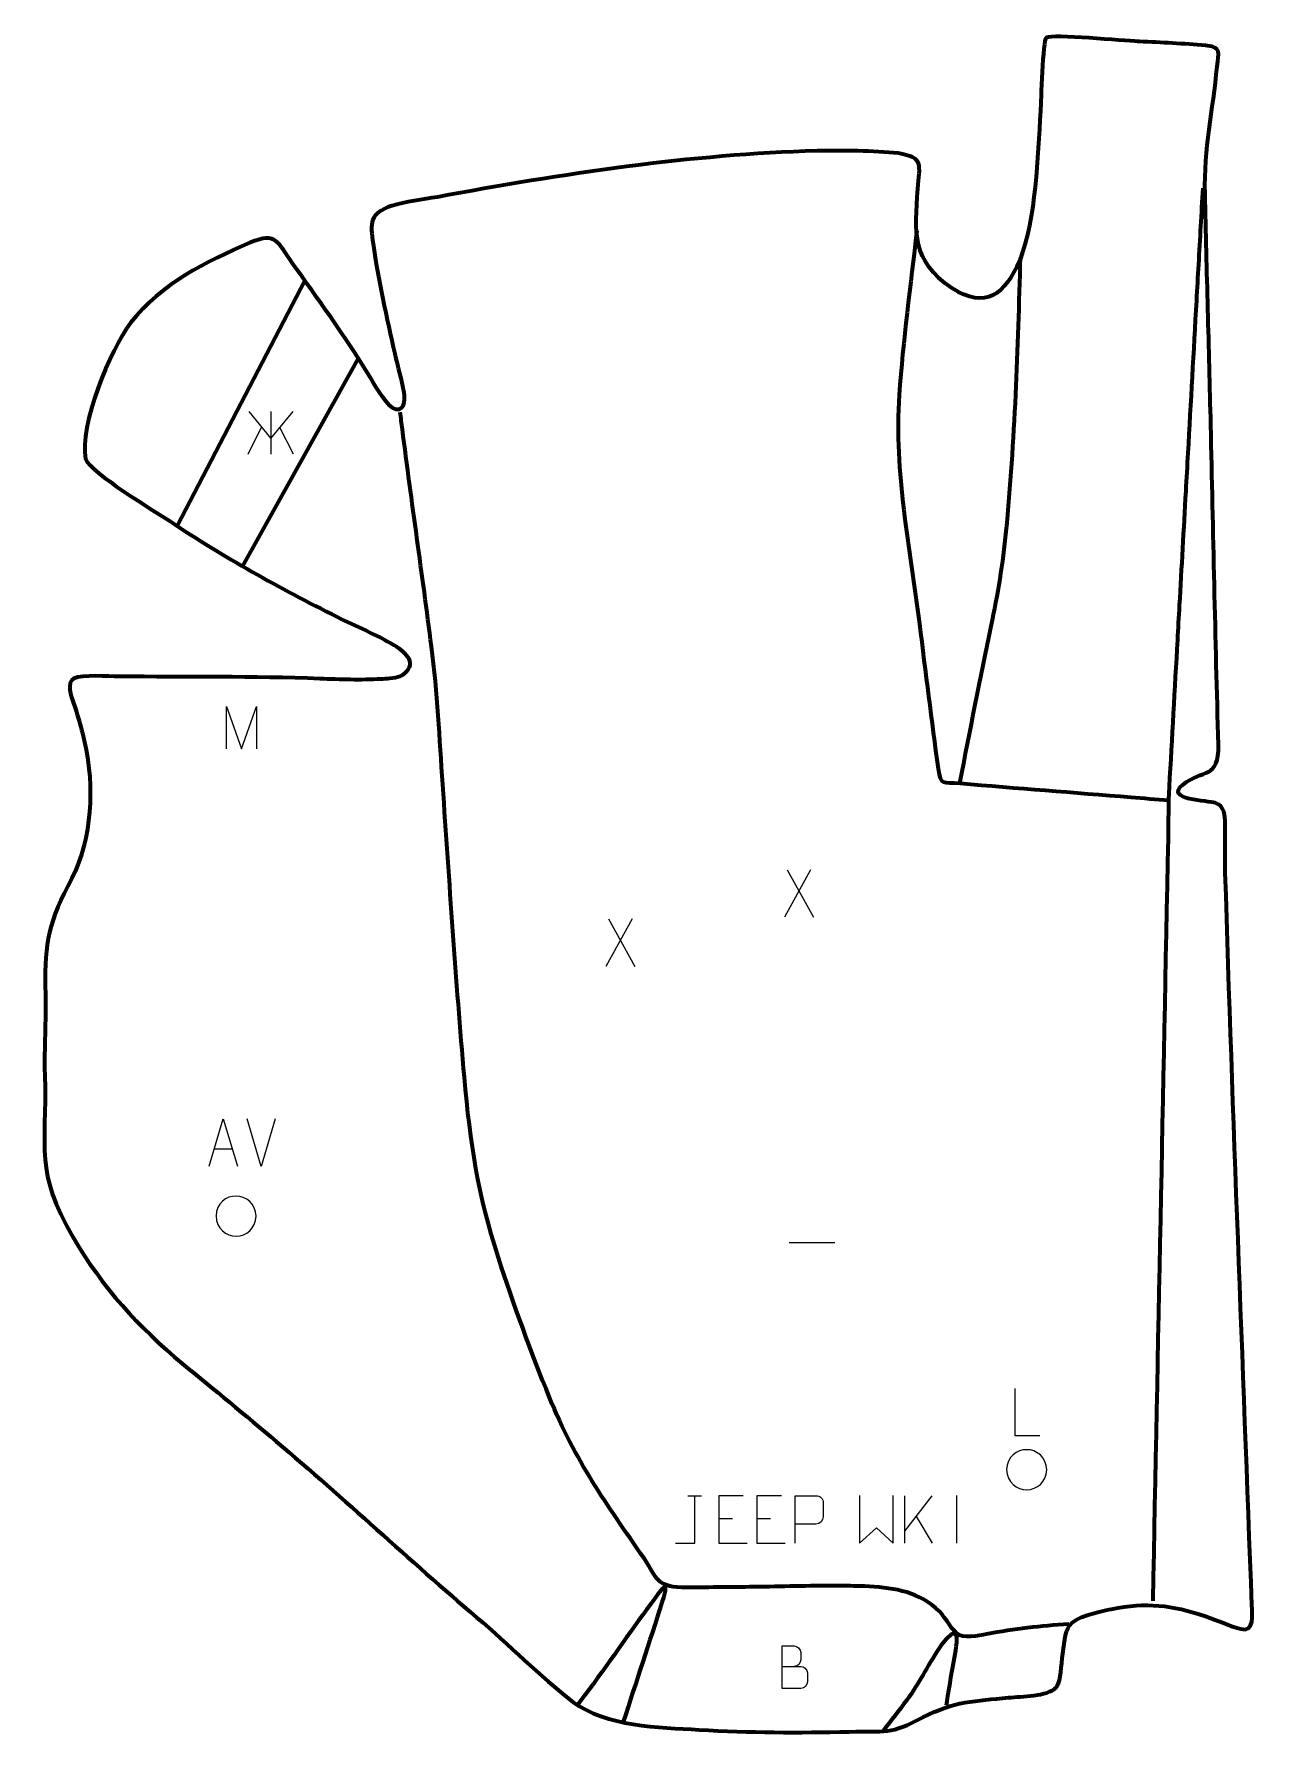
# Model space of a CAD drawing. Header units: millimetres. Extents: x -324 to 316, y -425 to 467.
import ezdxf

# ---------------------------------------------------------------- set-up
doc = ezdxf.new("R2010")
doc.units = ezdxf.units.MM
doc.header["$MEASUREMENT"] = 0
for name, color, linetype in [('layer 1', 7, 'Continuous'), ('layer 2', 7, 'Continuous'), ('layer 3', 7, 'Continuous')]:
    doc.layers.add(name, color=color, linetype=linetype)

msp = doc.modelspace()

# ---------------------------------------------------------------- linework, layer by layer
at = {"layer": 'layer 1', "color": 250, "lineweight": 9}
for points in [[(-211.1227, 268.9721), (-211.1227, 268.9721), (-199.4998, 254.827), (-199.4998, 254.827)], [(-188.0173, 268.9721), (-188.0173, 268.9721), (-199.6402, 254.827), (-199.6402, 254.827)], [(-199.5789, 268.9721), (-199.5789, 268.9721), (-199.5789, 246.6218), (-199.5789, 246.6218)], [(-211.4727, 246.6218), (-211.4727, 246.6218), (-204.3593, 260.8934), (-204.3593, 260.8934)], [(-187.6673, 246.6218), (-187.6673, 246.6218), (-194.7807, 260.6788), (-194.7807, 260.6788)], [(83.3918, 28.8147), (83.3918, 28.8147), (69.6512, 3.9189), (69.6512, 3.9189)], [(71.1058, 28.8147), (71.1058, 28.8147), (84.8464, 3.8612), (84.8464, 3.8612)], [(-10.1894, 3.0435), (-10.1894, 3.0435), (-23.93, -21.8523), (-23.93, -21.8523)], [(-22.4754, 3.0435), (-22.4754, 3.0435), (-8.7348, -21.91), (-8.7348, -21.91)], [(-204.5324, -126.692), (-204.5324, -126.692), (-211.8542, -101.7384), (-211.8542, -101.7384)], [(-197.2105, -101.7384), (-197.2105, -101.7384), (-204.5323, -126.692), (-204.5323, -126.692)], [(-229.1693, -117.4353), (-229.1693, -117.4353), (-219.6736, -117.4353), (-219.6736, -117.4353)], [(72.0747, -166.5951), (72.0747, -166.5951), (96.0527, -166.5951), (96.0527, -166.5951)], [(19.0923, -299.371), (19.0923, -299.371), (26.2605, -299.371), (26.2605, -299.371)], [(132.5353, -299.3496), (132.5353, -299.3496), (132.5353, -324.3032), (132.5353, -324.3032)], [(146.9115, -299.3496), (146.9115, -299.3496), (132.5353, -317.9893), (132.5353, -317.9893)], [(159.8861, -299.3393), (159.8861, -299.3393), (159.8861, -324.3134), (159.8861, -324.3134)], [(35.2435, -311.2507), (35.2435, -311.2507), (42.4116, -311.2507), (42.4116, -311.2507)], [(55.2435, -311.2507), (55.2435, -311.2507), (62.4116, -311.2507), (62.4116, -311.2507)], [(147.2368, -324.2074), (147.2368, -324.2074), (138.7663, -309.8938), (138.7663, -309.8938)]]:
    msp.add_open_spline(points, degree=3, dxfattribs=at)
for points, knots in [([(-222.836, 92.1031), (-222.836, 92.1031), (-222.836, 114.4573), (-222.836, 114.4573), (-222.836, 114.4573), (-222.836, 114.4573), (-214.8419, 92.1031), (-214.8419, 92.1031), (-214.8419, 92.1031), (-214.8419, 92.1031), (-206.9959, 114.4568), (-206.9959, 114.4568), (-206.9959, 114.4568), (-206.9959, 114.4568), (-206.9959, 92.1031), (-206.9959, 92.1031)], [0, 0, 0, 0, 0.2, 0.2, 0.2, 0.2, 0.4, 0.4, 0.4, 0.4, 0.6, 0.6, 0.6, 0.6, 1, 1, 1, 1]), ([(-231.8919, -126.6847), (-231.8919, -126.6847), (-224.5209, -101.7312), (-224.5209, -101.7312), (-224.5209, -101.7312), (-224.5209, -101.7312), (-216.951, -126.6847), (-216.951, -126.6847)], [0, 0, 0, 0, 0.33333333, 0.33333333, 0.33333333, 0.33333333, 1, 1, 1, 1]), ([(-228.2664, -152.6825), (-228.1957, -146.0421), (-222.9217, -142.1961), (-217.7664, -142.2931), (-217.7664, -142.2931), (-212.6111, -142.1961), (-207.3371, -146.2595), (-207.2664, -152.8999), (-207.2664, -152.8999), (-207.6366, -159.2292), (-212.0785, -163.2599), (-217.7664, -163.2893), (-217.7664, -163.2893), (-222.9217, -163.3863), (-228.1957, -159.3229), (-228.2664, -152.6825)], [0, 0, 0, 0, 0.2, 0.2, 0.2, 0.2, 0.4, 0.4, 0.4, 0.4, 0.6, 0.6, 0.6, 0.6, 1, 1, 1, 1]), ([(203.5739, -268.0577), (203.5739, -268.0577), (190.6248, -268.0577), (190.6248, -268.0577), (190.6248, -268.0577), (190.6248, -268.0577), (190.6248, -243.1041), (190.6248, -243.1041)], [0, 0, 0, 0, 0.33333333, 0.33333333, 0.33333333, 0.33333333, 1, 1, 1, 1]), ([(186.1584, -285.6331), (186.2291, -278.9927), (191.5031, -275.1467), (196.6584, -275.2437), (196.6584, -275.2437), (201.8137, -275.1467), (207.0877, -279.2101), (207.1584, -285.8505), (207.1584, -285.8505), (206.7882, -292.1798), (202.3463, -296.2105), (196.6584, -296.2399), (196.6584, -296.2399), (191.5031, -296.3369), (186.2291, -292.2735), (186.1584, -285.6331)], [0, 0, 0, 0, 0.2, 0.2, 0.2, 0.2, 0.4, 0.4, 0.4, 0.4, 0.6, 0.6, 0.6, 0.6, 1, 1, 1, 1]), ([(12.6544, -324.3246), (12.6544, -324.3246), (22.6764, -324.3246), (22.6764, -324.3246), (22.6764, -324.3246), (22.6764, -324.3246), (22.6764, -299.371), (22.6764, -299.371)], [0, 0, 0, 0, 0.33333333, 0.33333333, 0.33333333, 0.33333333, 1, 1, 1, 1]), ([(48.1174, -299.371), (48.1174, -299.371), (35.2435, -299.371), (35.2435, -299.371), (35.2435, -299.371), (35.2435, -299.371), (35.2435, -324.3246), (35.2435, -324.3246), (35.2435, -324.3246), (35.2435, -324.3246), (50.1093, -324.3246), (50.1093, -324.3246)], [0, 0, 0, 0, 0.25, 0.25, 0.25, 0.25, 0.5, 0.5, 0.5, 0.5, 1, 1, 1, 1]), ([(68.1174, -299.371), (68.1174, -299.371), (55.2435, -299.371), (55.2435, -299.371), (55.2435, -299.371), (55.2435, -299.371), (55.2435, -324.3246), (55.2435, -324.3246), (55.2435, -324.3246), (55.2435, -324.3246), (70.1093, -324.3246), (70.1093, -324.3246)], [0, 0, 0, 0, 0.25, 0.25, 0.25, 0.25, 0.5, 0.5, 0.5, 0.5, 1, 1, 1, 1]), ([(75.3443, -324.3246), (75.3443, -324.3246), (75.3443, -299.371), (75.3443, -299.371), (75.3443, -299.371), (78.9393, -299.371), (82.5346, -299.371), (86.13, -299.371), (86.13, -299.371), (88.4552, -299.4089), (90.0126, -300.899), (90.0084, -303.2651), (90.0084, -303.2651), (90.008, -305.3008), (90.008, -308.3601), (90.0084, -310.3961), (90.0084, -310.3961), (90.0019, -312.2715), (88.1897, -314.2134), (86.1801, -314.2325), (86.1801, -314.2325), (86.1801, -314.2325), (75.3443, -314.2325), (75.3443, -314.2325)], [0, 0, 0, 0, 0.14285714, 0.14285714, 0.14285714, 0.14285714, 0.28571429, 0.28571429, 0.28571429, 0.28571429, 0.42857143, 0.42857143, 0.42857143, 0.42857143, 0.57142857, 0.57142857, 0.57142857, 0.57142857, 0.71428571, 0.71428571, 0.71428571, 0.71428571, 1, 1, 1, 1]), ([(109.0435, -299.3474), (109.0435, -299.3474), (109.0435, -324.3054), (109.0435, -324.3054), (109.0435, -324.3054), (109.0435, -324.3054), (117.8862, -316.2407), (117.8862, -316.2407), (117.8862, -316.2407), (117.8862, -316.2407), (126.7286, -324.3048), (126.7286, -324.3048), (126.7286, -324.3048), (126.7286, -324.3048), (126.7286, -299.3474), (126.7286, -299.3474)], [0, 0, 0, 0, 0.2, 0.2, 0.2, 0.2, 0.4, 0.4, 0.4, 0.4, 0.6, 0.6, 0.6, 0.6, 1, 1, 1, 1]), ([(68.4253, -388.8452), (71.6843, -388.8448), (74.9437, -388.8448), (78.2034, -388.8452), (78.2034, -388.8452), (79.9727, -388.8607), (81.6956, -390.4157), (81.6956, -392.2515), (81.6956, -392.2515), (81.6953, -393.2623), (81.6953, -395.9936), (81.6956, -397.0047), (81.6956, -397.0047), (81.7115, -398.6688), (80.3302, -400.4726), (78.2508, -400.4574), (78.2508, -400.4574), (74.9908, -400.4571), (71.7311, -400.4571), (68.4718, -400.4574), (68.4718, -400.4574), (68.4718, -393.007), (68.4718, -385.5569), (68.4718, -378.1071), (68.4718, -378.1071), (70.5979, -378.1071), (72.7243, -378.1071), (74.8508, -378.1071), (74.8508, -378.1071), (76.3563, -378.0913), (78.2343, -379.8025), (78.2502, -381.5602), (78.2502, -381.5602), (78.2498, -383.4108), (78.2498, -383.5415), (78.2502, -385.3924), (78.2502, -385.3924), (78.2656, -387.243), (76.6047, -388.8607), (74.8043, -388.8452)], [0, 0, 0, 0, 0.09090909, 0.09090909, 0.09090909, 0.09090909, 0.18181818, 0.18181818, 0.18181818, 0.18181818, 0.27272727, 0.27272727, 0.27272727, 0.27272727, 0.36363636, 0.36363636, 0.36363636, 0.36363636, 0.45454545, 0.45454545, 0.45454545, 0.45454545, 0.54545455, 0.54545455, 0.54545455, 0.54545455, 0.63636364, 0.63636364, 0.63636364, 0.63636364, 0.72727273, 0.72727273, 0.72727273, 0.72727273, 0.81818182, 0.81818182, 0.81818182, 0.81818182, 1, 1, 1, 1])]:
    msp.add_open_spline(points, degree=3, knots=knots, dxfattribs=at)
at = {"layer": 'layer 2', "color": 142, "lineweight": 200}
for points, knots in [([(288.9143, 386.1612), (288.541, 379.4976), (288.1677, 372.834), (287.7944, 366.1704), (287.7944, 366.1704), (287.421, 359.5069), (287.0477, 352.8433), (286.6744, 346.1797), (286.6744, 346.1797), (286.3198, 339.8493), (285.9651, 333.5189), (285.6105, 327.1885), (285.6105, 327.1885), (284.1172, 300.5341), (282.624, 273.8798), (281.1307, 247.2254), (281.1307, 247.2254), (280.7574, 240.5618), (280.3841, 233.8982), (280.0107, 227.2346), (280.0107, 227.2346), (278.8907, 207.2438), (277.7709, 187.2531), (276.6509, 167.2624), (276.6509, 167.2624), (276.3149, 161.2651), (275.979, 155.2679), (275.643, 149.2707), (275.643, 149.2707), (274.2057, 123.6163), (272.7501, 97.9616), (271.3323, 72.3062), (271.3323, 72.3062), (270.8553, 63.6747), (270.9288, 54.067), (270.7531, 45.3241), (270.7531, 45.3241), (268.0755, -87.92), (265.3979, -221.1642), (262.7203, -354.4083)], [0, 0, 0, 0, 0.09090909, 0.09090909, 0.09090909, 0.09090909, 0.18181818, 0.18181818, 0.18181818, 0.18181818, 0.27272727, 0.27272727, 0.27272727, 0.27272727, 0.36363636, 0.36363636, 0.36363636, 0.36363636, 0.45454545, 0.45454545, 0.45454545, 0.45454545, 0.54545455, 0.54545455, 0.54545455, 0.54545455, 0.63636364, 0.63636364, 0.63636364, 0.63636364, 0.72727273, 0.72727273, 0.72727273, 0.72727273, 0.81818182, 0.81818182, 0.81818182, 0.81818182, 1, 1, 1, 1]), ([(139.0339, 363.7835), (135.8025, 335.3526), (131.8084, 306.1899), (129.8294, 277.7049), (129.8294, 277.7049), (127.1667, 237.3025), (135.2776, 197.607), (140.4185, 157.7495), (140.4185, 157.7495), (143.6808, 132.4258), (146.7022, 107.0753), (150.2537, 81.7891), (150.2537, 81.7891), (151.504, 72.8868), (152.6878, 74.8674), (161.6103, 74.1094), (161.6103, 74.1094), (191.424, 71.5767), (221.3397, 69.3084), (251.1746, 66.8604), (251.1746, 66.8604), (257.834, 66.314), (264.4935, 65.7676), (271.1529, 65.2211)], [0, 0, 0, 0, 0.14285714, 0.14285714, 0.14285714, 0.14285714, 0.28571429, 0.28571429, 0.28571429, 0.28571429, 0.42857143, 0.42857143, 0.42857143, 0.42857143, 0.57142857, 0.57142857, 0.57142857, 0.57142857, 0.71428571, 0.71428571, 0.71428571, 0.71428571, 1, 1, 1, 1]), ([(193.2499, 349.7286), (191.9287, 302.3736), (190.4003, 253.3029), (185.7744, 206.2018), (185.7744, 206.2018), (184.1059, 189.2125), (181.4092, 173.1556), (177.8671, 156.4691), (177.8671, 156.4691), (172.0316, 129.0989), (166.8196, 101.6898), (161.5134, 74.2176)], [0, 0, 0, 0, 0.25, 0.25, 0.25, 0.25, 0.5, 0.5, 0.5, 0.5, 1, 1, 1, 1]), ([(218.8138, -366.7383), (203.6198, -367.6528), (190.6519, -369.1889), (175.6723, -371.9105), (175.6723, -371.9105), (171.5969, -372.651), (163.3106, -374.6173), (159.9714, -371.5221), (159.9714, -371.5221), (156.1082, -367.9413), (154.0146, -362.7203), (148.9799, -358.2668), (148.9799, -358.2668), (138.5357, -349.028), (125.1044, -347.518), (111.7587, -346.8768), (111.7587, -346.8768), (106.7612, -346.6771), (101.7555, -346.6889), (96.7547, -346.6593), (96.7547, -346.6593), (82.4393, -346.5633), (68.1147, -346.997), (53.8, -347.182), (53.8, -347.182), (41.1528, -347.3392), (28.5093, -347.4643), (15.8607, -347.4675), (15.8607, -347.4675), (2.2431, -346.8242), (3.2994, -342.9581), (-3.7461, -332.5284), (-3.7461, -332.5284), (-23.782, -303.1274), (-39.8955, -281.4418), (-53.4979, -247.8352), (-53.4979, -247.8352), (-63.0199, -224.263), (-72.4541, -198.7639), (-80.2543, -174.5803), (-80.2543, -174.5803), (-91.0755, -141.0302), (-94.9305, -114.9368), (-98.0753, -80.0098), (-98.0753, -80.0098), (-102.5427, -29.0587), (-105.8913, 22.3843), (-109.4059, 73.4351), (-109.4059, 73.4351), (-111.0737, 97.6616), (-112.2088, 121.6609), (-115.2987, 145.7852), (-115.2987, 145.7852), (-120.2158, 183.7902), (-125.6797, 221.7214), (-130.5725, 259.7304), (-130.5725, 259.7304), (-130.9533, 262.6919), (-131.334, 265.6535), (-131.715, 268.615)], [0, 0, 0, 0, 0.0625, 0.0625, 0.0625, 0.0625, 0.125, 0.125, 0.125, 0.125, 0.1875, 0.1875, 0.1875, 0.1875, 0.25, 0.25, 0.25, 0.25, 0.3125, 0.3125, 0.3125, 0.3125, 0.375, 0.375, 0.375, 0.375, 0.4375, 0.4375, 0.4375, 0.4375, 0.5, 0.5, 0.5, 0.5, 0.5625, 0.5625, 0.5625, 0.5625, 0.625, 0.625, 0.625, 0.625, 0.6875, 0.6875, 0.6875, 0.6875, 0.75, 0.75, 0.75, 0.75, 0.8125, 0.8125, 0.8125, 0.8125, 0.875, 0.875, 0.875, 0.875, 1, 1, 1, 1]), ([(-14.5962, -417.862), (-7.9533, -396.9534), (-0.9548, -376.1342), (5.6643, -355.2393), (5.6643, -355.2393), (10.4439, -340.1512), (4.3011, -349.7875), (-0.1784, -355.8045), (-0.1784, -355.8045), (-11.9901, -371.6702), (-23.0059, -388.0799), (-34.8917, -403.8815), (-34.8917, -403.8815), (-36.2889, -405.7346), (-37.686, -407.5876), (-39.0822, -409.4414)], [0, 0, 0, 0, 0.2, 0.2, 0.2, 0.2, 0.4, 0.4, 0.4, 0.4, 0.6, 0.6, 0.6, 0.6, 1, 1, 1, 1]), ([(154.6352, -409.2193), (156.0778, -398.8496), (158.1667, -388.8318), (159.7488, -378.5887), (159.7488, -378.5887), (161.8496, -364.9877), (153.7842, -374.7517), (150.4678, -379.7588), (150.4678, -379.7588), (144.4175, -388.8939), (140.424, -397.6129), (133.6448, -406.7416), (133.6448, -406.7416), (129.7079, -412.043), (125.6031, -417.2316), (121.5651, -422.4572)], [0, 0, 0, 0, 0.2, 0.2, 0.2, 0.2, 0.4, 0.4, 0.4, 0.4, 0.6, 0.6, 0.6, 0.6, 1, 1, 1, 1])]:
    msp.add_open_spline(points, degree=3, knots=knots, dxfattribs=at)
for points in [[(-181.6813, 337.6348), (-181.6813, 337.6348), (-248.6166, 209.0596), (-248.6166, 209.0596)], [(-214.3281, 187.8617), (-214.3281, 187.8617), (-153.6621, 297.0028), (-153.6621, 297.0028)]]:
    msp.add_open_spline(points, degree=3, dxfattribs=at)
at = {"layer": 'layer 3', "color": 242, "lineweight": 200}
msp.add_open_spline([(-173.7764, 128.9259), (-163.0268, 128.4906), (-152.5178, 128.1807), (-141.758, 128.7418), (-141.758, 128.7418), (-141.758, 128.7418), (-140.8125, 128.7973), (-140.8125, 128.7973), (-140.8125, 128.7973), (-137.9627, 128.9746), (-133.4371, 129.2544), (-130.871, 130.5465), (-130.871, 130.5465), (-122.3596, 136.4027), (-128.4997, 142.741), (-134.8284, 146.5027), (-134.8284, 146.5027), (-144.1475, 152.0417), (-154.9769, 156.448), (-164.7473, 161.3136), (-164.7473, 161.3136), (-195.7803, 176.9556), (-223.4008, 192.1681), (-252.3473, 211.538), (-252.3473, 211.538), (-260.5602, 216.8831), (-294.0038, 236.9397), (-296.6064, 244.2132), (-296.6064, 244.2132), (-300.3955, 261.5822), (-283.6575, 301.2039), (-273.0505, 315.4646), (-273.0505, 315.4646), (-256.9551, 336.1514), (-233.8678, 347.4414), (-210.333, 357.5852), (-210.333, 357.5852), (-196.5198, 363.5388), (-195.655, 357.2674), (-188.3184, 346.9364), (-188.3184, 346.9364), (-174.6214, 327.6492), (-160.8984, 309.1375), (-148.5882, 288.8566), (-148.5882, 288.8566), (-146.0873, 284.7091), (-139.5491, 273.3859), (-135.8157, 270.9643), (-135.8157, 270.9643), (-129.8543, 267.0977), (-129.2191, 274.9304), (-129.8736, 279.0529), (-129.8736, 279.0529), (-130.8811, 285.4005), (-133.1103, 292.8293), (-134.5762, 299.2932), (-134.5762, 299.2932), (-138.7626, 317.7879), (-143.3156, 338.2113), (-145.9064, 356.8855), (-145.9064, 356.8855), (-147.5351, 368.0103), (-148.0086, 372.8999), (-136.0519, 376.8439), (-136.0519, 376.8439), (-129.4156, 379.0329), (-119.4871, 380.1336), (-112.2578, 381.474), (-112.2578, 381.474), (-47.477, 393.4712), (20.9157, 403.9489), (86.8086, 405.6276), (86.8086, 405.6276), (99.825, 405.9293), (116.5407, 405.8606), (129.3134, 404.3879), (129.3134, 404.3879), (143.0846, 402.2595), (140.516, 398.3231), (139.6276, 385.7598), (139.6276, 385.7598), (137.9336, 363.0128), (136.3859, 348.1718), (157.3665, 333.6617), (157.3665, 333.6617), (175.5193, 322.3123), (185.1754, 330.5582), (193.01, 348.1413), (193.01, 348.1413), (201.6497, 370.8899), (202.2322, 402.0836), (203.9343, 426.5195), (203.9343, 426.5195), (204.1362, 431.2217), (204.9661, 463.7506), (206.9227, 464.9849), (206.9227, 464.9849), (210.0166, 466.9366), (248.0461, 463.3777), (254.7617, 463.0506), (254.7617, 463.0506), (254.7617, 463.0506), (255.7683, 463.0016), (255.7683, 463.0016), (255.7683, 463.0016), (267.3355, 462.459), (278.8537, 461.8919), (290.3962, 460.9203), (290.3962, 460.9203), (290.3962, 460.9203), (291.3891, 460.8268), (291.3891, 460.8268), (291.3891, 460.8268), (299.0255, 459.6599), (297.1497, 457.3264), (296.4832, 449.9866), (296.4832, 449.9866), (294.3124, 426.7143), (289.5763, 407.0909), (290.1253, 383.1796), (290.1253, 383.1796), (291.0606, 342.7773), (292.245, 302.3675), (293.187, 261.9533), (293.187, 261.9533), (294.4799, 206.0474), (295.5551, 150.1319), (297.1932, 94.2349), (297.1932, 94.2349), (297.4, 76.1389), (289.1981, 81.8535), (278.4396, 73.37), (278.4396, 73.37), (268.4319, 65.4786), (292.1202, 64.9107), (295.4137, 63.8549), (295.4137, 63.8549), (300.5852, 62.1971), (300.4831, 57.3274), (300.714, 52.6524), (300.714, 52.6524), (300.714, 52.6524), (300.7478, 50.9146), (300.7478, 50.9146), (300.7478, 50.9146), (300.7517, 42.7185), (300.5222, 35.4622), (300.7724, 27.2248), (300.7724, 27.2248), (304.6624, -100.8501), (310.0137, -228.8754), (314.6819, -356.9231), (314.6819, -356.9231), (314.8481, -361.4811), (316.3203, -371.1397), (308.9218, -369.2313), (308.9218, -369.2313), (303.4531, -367.8207), (296.2515, -364.4766), (290.4195, -362.5436), (290.4195, -362.5436), (272.3843, -356.5661), (259.6975, -355.0638), (240.9143, -358.8378), (240.9143, -358.8378), (240.9143, -358.8378), (239.7823, -359.0787), (239.7823, -359.0787), (239.7823, -359.0787), (234.1494, -360.3406), (222.0201, -362.731), (218.8608, -367.6243), (218.8608, -367.6243), (214.9032, -373.7543), (215.624, -396.0864), (212.255, -399.8277), (212.255, -399.8277), (207.1409, -404.7773), (194.3547, -404.4715), (187.1834, -405.2253), (187.1834, -405.2253), (169.6368, -406.9612), (158.5908, -407.0105), (142.4494, -415.5092), (142.4494, -415.5092), (124.7834, -424.8105), (122.9232, -422.6324), (103.7111, -423.0794), (103.7111, -423.0794), (76.8431, -423.6976), (51.6853, -423.6235), (24.8242, -422.0274), (24.8242, -422.0274), (3.6844, -420.7879), (-23.7503, -420.4762), (-41.2885, -407.3464), (-41.2885, -407.3464), (-58.7599, -393.7825), (-74.6877, -377.5962), (-91.6515, -363.1658), (-91.6515, -363.1658), (-127.1895, -332.9351), (-161.0522, -301.1028), (-196.6875, -270.9253), (-196.6875, -270.9253), (-213.0273, -257.088), (-229.3848, -243.636), (-245.9332, -230.0657), (-245.9332, -230.0657), (-268.5317, -211.4403), (-288.4744, -189.3474), (-303.1055, -164.0723), (-303.1055, -164.0723), (-323.6637, -128.5581), (-316.861, -118.7077), (-318.0263, -78.6499), (-318.0263, -78.6499), (-318.455, -63.9106), (-317.306, -51.1292), (-317.6898, -36.4444), (-317.6898, -36.4444), (-318.2859, -13.6345), (-317.0519, -0.4089), (-305.8831, 20.1467), (-305.8831, 20.1467), (-294.2779, 41.2305), (-291.8249, 67.4344), (-296.2027, 90.8612), (-296.2027, 90.8612), (-297.8223, 99.5282), (-300.2197, 107.8573), (-303.0009, 116.2136), (-303.0009, 116.2136), (-304.0972, 119.4843), (-306.9238, 126.8875), (-302.77, 128.9916), (-302.77, 128.9916), (-298.4249, 131.1926), (-284.6957, 130.1359), (-279.0075, 130.097), (-279.0075, 130.097), (-243.9124, 129.8569), (-208.8602, 130.2636), (-173.7764, 128.9259)], degree=3, knots=[0, 0, 0, 0, 0.01612903, 0.01612903, 0.01612903, 0.01612903, 0.03225806, 0.03225806, 0.03225806, 0.03225806, 0.0483871, 0.0483871, 0.0483871, 0.0483871, 0.06451613, 0.06451613, 0.06451613, 0.06451613, 0.08064516, 0.08064516, 0.08064516, 0.08064516, 0.09677419, 0.09677419, 0.09677419, 0.09677419, 0.11290323, 0.11290323, 0.11290323, 0.11290323, 0.12903226, 0.12903226, 0.12903226, 0.12903226, 0.14516129, 0.14516129, 0.14516129, 0.14516129, 0.16129032, 0.16129032, 0.16129032, 0.16129032, 0.17741935, 0.17741935, 0.17741935, 0.17741935, 0.19354839, 0.19354839, 0.19354839, 0.19354839, 0.20967742, 0.20967742, 0.20967742, 0.20967742, 0.22580645, 0.22580645, 0.22580645, 0.22580645, 0.24193548, 0.24193548, 0.24193548, 0.24193548, 0.25806452, 0.25806452, 0.25806452, 0.25806452, 0.27419355, 0.27419355, 0.27419355, 0.27419355, 0.29032258, 0.29032258, 0.29032258, 0.29032258, 0.30645161, 0.30645161, 0.30645161, 0.30645161, 0.32258065, 0.32258065, 0.32258065, 0.32258065, 0.33870968, 0.33870968, 0.33870968, 0.33870968, 0.35483871, 0.35483871, 0.35483871, 0.35483871, 0.37096774, 0.37096774, 0.37096774, 0.37096774, 0.38709677, 0.38709677, 0.38709677, 0.38709677, 0.40322581, 0.40322581, 0.40322581, 0.40322581, 0.41935484, 0.41935484, 0.41935484, 0.41935484, 0.43548387, 0.43548387, 0.43548387, 0.43548387, 0.4516129, 0.4516129, 0.4516129, 0.4516129, 0.46774194, 0.46774194, 0.46774194, 0.46774194, 0.48387097, 0.48387097, 0.48387097, 0.48387097, 0.5, 0.5, 0.5, 0.5, 0.51612903, 0.51612903, 0.51612903, 0.51612903, 0.53225806, 0.53225806, 0.53225806, 0.53225806, 0.5483871, 0.5483871, 0.5483871, 0.5483871, 0.56451613, 0.56451613, 0.56451613, 0.56451613, 0.58064516, 0.58064516, 0.58064516, 0.58064516, 0.59677419, 0.59677419, 0.59677419, 0.59677419, 0.61290323, 0.61290323, 0.61290323, 0.61290323, 0.62903226, 0.62903226, 0.62903226, 0.62903226, 0.64516129, 0.64516129, 0.64516129, 0.64516129, 0.66129032, 0.66129032, 0.66129032, 0.66129032, 0.67741935, 0.67741935, 0.67741935, 0.67741935, 0.69354839, 0.69354839, 0.69354839, 0.69354839, 0.70967742, 0.70967742, 0.70967742, 0.70967742, 0.72580645, 0.72580645, 0.72580645, 0.72580645, 0.74193548, 0.74193548, 0.74193548, 0.74193548, 0.75806452, 0.75806452, 0.75806452, 0.75806452, 0.77419355, 0.77419355, 0.77419355, 0.77419355, 0.79032258, 0.79032258, 0.79032258, 0.79032258, 0.80645161, 0.80645161, 0.80645161, 0.80645161, 0.82258065, 0.82258065, 0.82258065, 0.82258065, 0.83870968, 0.83870968, 0.83870968, 0.83870968, 0.85483871, 0.85483871, 0.85483871, 0.85483871, 0.87096774, 0.87096774, 0.87096774, 0.87096774, 0.88709677, 0.88709677, 0.88709677, 0.88709677, 0.90322581, 0.90322581, 0.90322581, 0.90322581, 0.91935484, 0.91935484, 0.91935484, 0.91935484, 0.93548387, 0.93548387, 0.93548387, 0.93548387, 0.9516129, 0.9516129, 0.9516129, 0.9516129, 0.96774194, 0.96774194, 0.96774194, 0.96774194, 1, 1, 1, 1], dxfattribs=at)

doc.saveas('drawing.dxf')
